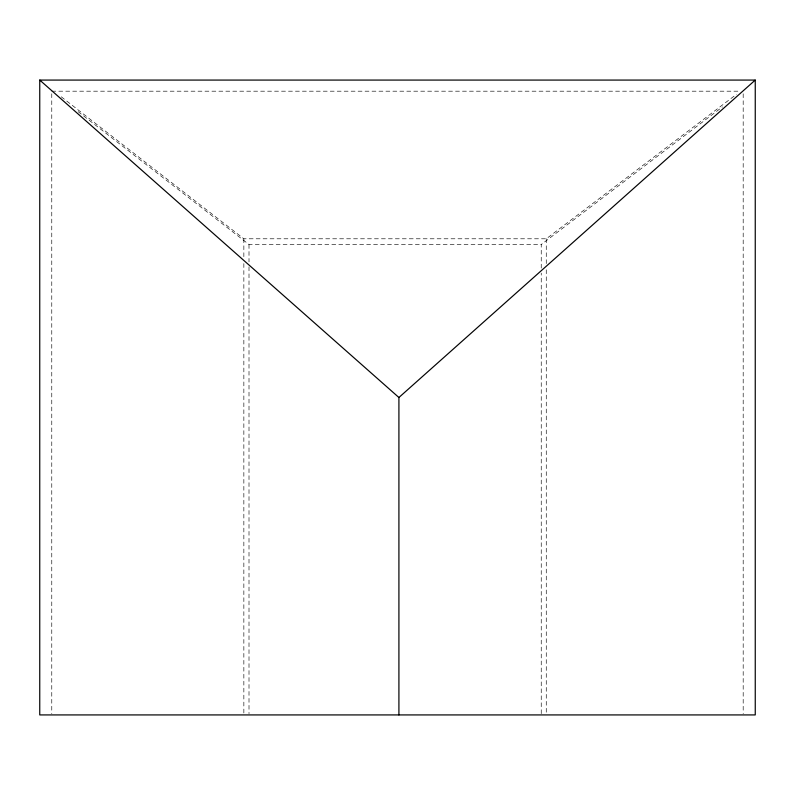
<?xml version="1.0" encoding="UTF-8"?>
<svg xmlns="http://www.w3.org/2000/svg" width="795" height="795" viewBox="0 0 795 795"><rect width="100%" height="100%" fill="white"/><g stroke="black" fill="none" stroke-linecap="round" stroke-linejoin="round"><path stroke-width="0.6" stroke-dasharray="3.98 2.98" d="M541.236 713.681L541.236 273.073M541.236 268.104L541.236 244.522L722.476 106.878M61.235 96.781L243.856 238.788L546.264 238.788L736.518 94.297M51.814 91.187L740.662 91.187M78.119 111.638L249.004 244.522L541.236 244.522M743.186 93.76L743.186 713.681M546.264 238.788L546.264 263.582M546.264 269.783L546.264 713.681M249.004 244.522L249.004 261.903M249.004 266.862L249.004 713.681M243.856 238.788L243.856 258.623M243.856 263.582L243.856 713.681M51.774 93.76L51.774 713.681"/><path stroke-width="1.19" d="M398.911 714.924L398.911 397.5L755.25 80.076L755.25 714.924L39.75 714.924L39.75 80.076L755.25 80.076M39.75 80.076L398.911 397.5"/></g></svg>
